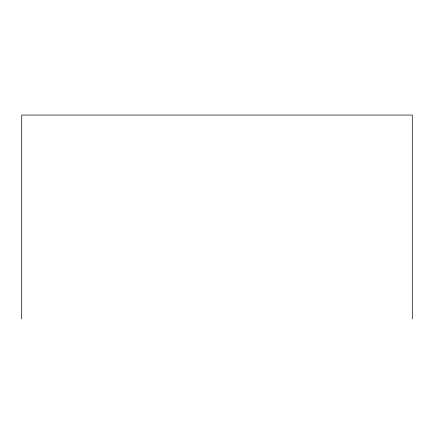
<?xml version="1.0" encoding="UTF-8"?>
<svg xmlns="http://www.w3.org/2000/svg" width="434" height="434" viewBox="0 0 434 434"><rect width="100%" height="100%" fill="white"/><g stroke="black" fill="none" stroke-linecap="round" stroke-linejoin="round"><path stroke-width="0.65" d="M412.3 318.947L412.3 115.053L21.7 115.053L21.7 318.947"/></g></svg>
